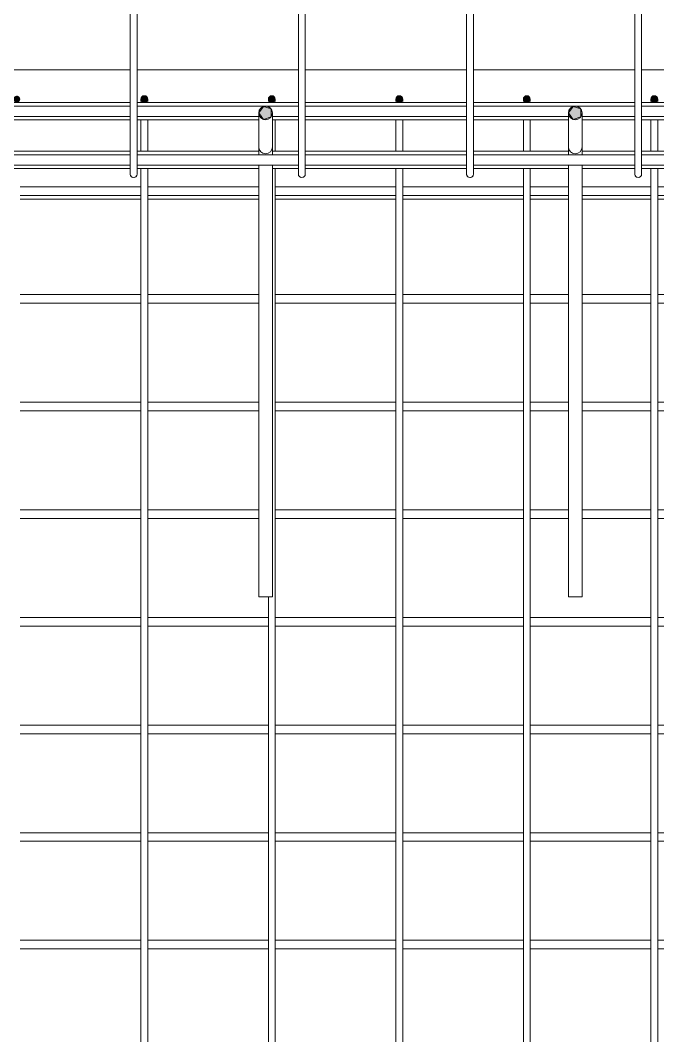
# Model space of a CAD drawing. Header units: millimetres. Extents: x 61914 to 85282, y 2378 to 28606.
# Drawn here: x 64088 to 64829, y 25979 to 27158 of the extents above; entities that cross this region are included whole.
import ezdxf

# ---------------------------------------------------------------- set-up
doc = ezdxf.new("R2010")
doc.units = ezdxf.units.MM
doc.layers.add('A-FLOR', color=192, linetype='Continuous', lineweight=18)
doc.layers.add('S-RBAR', color=171, linetype='Continuous', lineweight=18)

msp = doc.modelspace()

# ---------------------------------------------------------------- hatches: boundary and pattern name
at = {"layer": 'S-RBAR'}
h = msp.add_hatch(color=256, dxfattribs=at)
edge = h.paths.add_edge_path()
edge.add_arc((64083.95168, 27066.39395), 4, 0, 360)
h = msp.add_hatch(color=256, dxfattribs=at)
edge = h.paths.add_edge_path()
edge.add_arc((64232.13349, 27066.39395), 4, 0, 360)
for points in [[(64232.13349, 27062.39395), (64236.13349, 27066.39395), (64232.13349, 27070.39395), (64228.13349, 27066.39395)], [(64380.31531, 27062.39395), (64384.31531, 27066.39395), (64380.31531, 27070.39395), (64376.31531, 27066.39395)], [(64528.49713, 27062.39395), (64532.49713, 27066.39395), (64528.49713, 27070.39395), (64524.49713, 27066.39395)], [(64676.67895, 27062.39395), (64680.67895, 27066.39395), (64676.67895, 27070.39395), (64672.67895, 27066.39395)], [(64824.86077, 27062.39395), (64828.86077, 27066.39395), (64824.86077, 27070.39395), (64820.86077, 27066.39395)], [(64370.57045, 27042.78549), (64379.51472, 27045.69167), (64379.51472, 27055.09623), (64370.57045, 27058.0024), (64365.04259, 27050.39395)], [(64730.57045, 27042.78549), (64739.51472, 27045.69167), (64739.51472, 27055.09623), (64730.57045, 27058.0024), (64725.04259, 27050.39395)]]:
    msp.add_hatch(color=256, dxfattribs=at).paths.add_polyline_path(points)
h = msp.add_hatch(color=256, dxfattribs=at)
edge = h.paths.add_edge_path()
edge.add_arc((64380.31531, 27066.39395), 4, 0, 360)
h = msp.add_hatch(color=256, dxfattribs=at)
edge = h.paths.add_edge_path()
edge.add_arc((64528.49713, 27066.39395), 4, 0, 360)
h = msp.add_hatch(color=256, dxfattribs=at)
edge = h.paths.add_edge_path()
edge.add_arc((64676.67895, 27066.39395), 4, 0, 360)
h = msp.add_hatch(color=256, dxfattribs=at)
edge = h.paths.add_edge_path()
edge.add_arc((64824.86077, 27066.39395), 4, 0, 360)
h = msp.add_hatch(color=256, dxfattribs=at)
edge = h.paths.add_edge_path()
edge.add_arc((64373.04259, 27050.39395), 8, 0, 360)
h = msp.add_hatch(color=256, dxfattribs=at)
edge = h.paths.add_edge_path()
edge.add_arc((64733.04259, 27050.39395), 8, 0, 360)

# ---------------------------------------------------------------- linework, layer by layer
at = {"layer": 'A-FLOR'}
for p, q in [((64215.71183, 27100.39395), (64028.21572, 27100.39395)), ((64411.20795, 27100.39395), (64223.71183, 27100.39395)), ((64606.70406, 27100.39395), (64419.20795, 27100.39395)), ((64802.20017, 27100.39395), (64614.70406, 27100.39395)), ((64997.69628, 27100.39395), (64810.20017, 27100.39395)), ((64087.95168, 26950.39395), (64228.13349, 26950.39395)), ((64236.13349, 26950.39395), (64365.04259, 26950.39395)), ((64384.31531, 26950.39395), (64524.49713, 26950.39395)), ((64532.49713, 26950.39395), (64672.67895, 26950.39395)), ((64680.67895, 26950.39395), (64725.04259, 26950.39395)), ((64741.04259, 26950.39395), (64820.86077, 26950.39395)), ((64828.86077, 26950.39395), (64969.04259, 26950.39395))]:
    msp.add_line(p, q, dxfattribs=at)
at = {"layer": 'S-RBAR'}
for p, q in [((64215.71183, 27520.39395), (64215.71183, 26999.39395)), ((64223.71183, 27520.39395), (64223.71183, 26999.39395)), ((64411.20795, 27520.39395), (64411.20795, 26999.39395)), ((64419.20795, 27520.39395), (64419.20795, 26999.39395)), ((64606.70406, 27520.39395), (64606.70406, 26999.39395)), ((64614.70406, 27520.39395), (64614.70406, 26999.39395)), ((64802.20017, 27520.39395), (64802.20017, 26999.39395)), ((64810.20017, 27520.39395), (64810.20017, 26999.39395)), ((64232.13349, 27070.39395), (64228.13349, 27066.39395)), ((64228.13349, 27066.39395), (64228.13349, 27063.58601)), ((64228.13349, 27066.39395), (64232.13349, 27062.39395)), ((64236.13349, 27066.39395), (64232.13349, 27070.39395)), ((64232.13349, 27062.39395), (64236.13349, 27066.39395)), ((64236.13349, 27066.39395), (64236.13349, 27063.58601)), ((64380.31531, 27070.39395), (64376.31531, 27066.39395)), ((64376.31531, 27066.39395), (64376.31531, 27063.58601)), ((64376.31531, 27066.39395), (64380.31531, 27062.39395)), ((64384.31531, 27066.39395), (64380.31531, 27070.39395)), ((64380.31531, 27062.39395), (64384.31531, 27066.39395)), ((64384.31531, 27066.39395), (64384.31531, 27063.58601)), ((64528.49713, 27070.39395), (64524.49713, 27066.39395)), ((64524.49713, 27066.39395), (64524.49713, 27063.58601)), ((64524.49713, 27066.39395), (64528.49713, 27062.39395)), ((64532.49713, 27066.39395), (64528.49713, 27070.39395)), ((64528.49713, 27062.39395), (64532.49713, 27066.39395)), ((64532.49713, 27066.39395), (64532.49713, 27063.58601)), ((64676.67895, 27070.39395), (64672.67895, 27066.39395)), ((64672.67895, 27066.39395), (64672.67895, 27063.58601)), ((64672.67895, 27066.39395), (64676.67895, 27062.39395)), ((64680.67895, 27066.39395), (64676.67895, 27070.39395)), ((64676.67895, 27062.39395), (64680.67895, 27066.39395)), ((64680.67895, 27066.39395), (64680.67895, 27063.58601)), ((64824.86077, 27070.39395), (64820.86077, 27066.39395)), ((64820.86077, 27066.39395), (64820.86077, 27063.58601)), ((64820.86077, 27066.39395), (64824.86077, 27062.39395)), ((64828.86077, 27066.39395), (64824.86077, 27070.39395)), ((64824.86077, 27062.39395), (64828.86077, 27066.39395)), ((64828.86077, 27066.39395), (64828.86077, 27063.58601)), ((64028.21572, 27062.39395), (64215.71183, 27062.39395)), ((64215.71183, 27058.39395), (64028.21572, 27058.39395)), ((64223.71183, 27062.39395), (64411.20795, 27062.39395)), ((64411.20795, 27058.39395), (64223.71183, 27058.39395)), ((64370.57045, 27058.0024), (64365.04259, 27050.39395)), ((64379.51472, 27055.09623), (64370.57045, 27058.0024)), ((64379.51472, 27045.69167), (64379.51472, 27055.09623)), ((64419.20795, 27062.39395), (64606.70406, 27062.39395)), ((64606.70406, 27058.39395), (64419.20795, 27058.39395)), ((64614.70406, 27062.39395), (64802.20017, 27062.39395)), ((64802.20017, 27058.39395), (64614.70406, 27058.39395)), ((64730.57045, 27058.0024), (64725.04259, 27050.39395)), ((64739.51472, 27055.09623), (64730.57045, 27058.0024)), ((64739.51472, 27045.69167), (64739.51472, 27055.09623)), ((64810.20017, 27062.39395), (64997.69628, 27062.39395)), ((64997.69628, 27058.39395), (64810.20017, 27058.39395)), ((64215.71183, 27046.39395), (64028.21572, 27046.39395)), ((64028.21572, 27042.39395), (64215.71183, 27042.39395)), ((64215.71183, 27046.39395), (64215.71183, 26999.39395)), ((64223.71183, 27046.39395), (64223.71183, 26999.39395)), ((64365.04259, 27046.39395), (64223.71183, 27046.39395)), ((64223.71183, 27042.39395), (64365.04259, 27042.39395)), ((64228.13349, 27042.39395), (64228.13349, 27005.89654)), ((64236.13349, 27042.39395), (64236.13349, 27005.89654)), ((64365.04259, 27050.39395), (64365.04259, 27044.87132)), ((64365.04259, 27050.39395), (64370.57045, 27042.78549)), ((64365.04259, 27044.87132), (64365.04259, 27016.38281)), ((64370.57045, 27042.78549), (64379.51472, 27045.69167)), ((64381.04259, 27050.39395), (64381.04259, 27044.87132)), ((64411.20795, 27046.39395), (64381.04259, 27046.39395)), ((64381.04259, 27044.87132), (64381.04259, 27016.38281)), ((64381.04259, 27042.39395), (64411.20795, 27042.39395)), ((64384.31531, 27042.39395), (64384.31531, 27005.89654)), ((64411.20795, 27046.39395), (64411.20795, 26999.39395)), ((64419.20795, 27046.39395), (64419.20795, 26999.39395)), ((64606.70406, 27046.39395), (64419.20795, 27046.39395)), ((64419.20795, 27042.39395), (64606.70406, 27042.39395)), ((64524.49713, 27042.39395), (64524.49713, 27005.89654)), ((64532.49713, 27042.39395), (64532.49713, 27005.89654)), ((64606.70406, 27046.39395), (64606.70406, 26999.39395)), ((64614.70406, 27046.39395), (64614.70406, 26999.39395)), ((64725.04259, 27046.39395), (64614.70406, 27046.39395)), ((64614.70406, 27042.39395), (64725.04259, 27042.39395)), ((64672.67895, 27042.39395), (64672.67895, 27005.89654)), ((64680.67895, 27042.39395), (64680.67895, 27005.89654)), ((64725.04259, 27050.39395), (64725.04259, 27044.87132)), ((64725.04259, 27050.39395), (64730.57045, 27042.78549)), ((64725.04259, 27044.87132), (64725.04259, 27016.38281)), ((64730.57045, 27042.78549), (64739.51472, 27045.69167)), ((64741.04259, 27050.39395), (64741.04259, 27044.87132)), ((64802.20017, 27046.39395), (64741.04259, 27046.39395)), ((64741.04259, 27044.87132), (64741.04259, 27016.38281)), ((64741.04259, 27042.39395), (64802.20017, 27042.39395)), ((64802.20017, 27046.39395), (64802.20017, 26999.39395)), ((64810.20017, 27046.39395), (64810.20017, 26999.39395)), ((64997.69628, 27046.39395), (64810.20017, 27046.39395)), ((64810.20017, 27042.39395), (64997.69628, 27042.39395)), ((64820.86077, 27042.39395), (64820.86077, 27005.89654)), ((64828.86077, 27042.39395), (64828.86077, 27005.89654)), ((64365.04259, 27010.86017), (64365.04259, 27016.38281)), ((64365.04259, 27010.86017), (64365.04259, 27002.64267)), ((64381.04259, 27010.86017), (64381.04259, 27016.38281)), ((64381.04259, 27010.86017), (64381.04259, 27002.64267)), ((64725.04259, 27010.86017), (64725.04259, 27016.38281)), ((64725.04259, 27010.86017), (64725.04259, 27002.64267)), ((64741.04259, 27010.86017), (64741.04259, 27016.38281)), ((64741.04259, 27010.86017), (64741.04259, 27002.64267)), ((64028.21572, 27005.89654), (64215.71183, 27005.89654)), ((64215.71183, 27001.89654), (64028.21572, 27001.89654)), ((64215.71183, 26985.25181), (64215.71183, 26999.39395)), ((64223.71183, 27005.89654), (64365.04259, 27005.89654)), ((64411.20795, 27001.89654), (64223.71183, 27001.89654)), ((64223.71183, 26979.39395), (64223.71183, 26999.39395)), ((64223.71183, 26979.39395), (64223.71183, 26999.39395)), ((64381.04259, 27005.89654), (64411.20795, 27005.89654)), ((64411.20795, 26985.25181), (64411.20795, 26999.39395)), ((64419.20795, 27005.89654), (64606.70406, 27005.89654)), ((64606.70406, 27001.89654), (64419.20795, 27001.89654)), ((64419.20795, 26979.39395), (64419.20795, 26999.39395)), ((64419.20795, 26979.39395), (64419.20795, 26999.39395)), ((64606.70406, 26985.25181), (64606.70406, 26999.39395)), ((64614.70406, 27005.89654), (64725.04259, 27005.89654)), ((64802.20017, 27001.89654), (64614.70406, 27001.89654)), ((64614.70406, 26979.39395), (64614.70406, 26999.39395)), ((64614.70406, 26979.39395), (64614.70406, 26999.39395)), ((64741.04259, 27005.89654), (64802.20017, 27005.89654)), ((64802.20017, 26985.25181), (64802.20017, 26999.39395)), ((64810.20017, 27005.89654), (64997.69628, 27005.89654)), ((64997.69628, 27001.89654), (64810.20017, 27001.89654)), ((64810.20017, 26979.39395), (64810.20017, 26999.39395)), ((64810.20017, 26979.39395), (64810.20017, 26999.39395)), ((64215.71183, 26989.89654), (64028.21572, 26989.89654)), ((64028.21572, 26985.89654), (64215.71183, 26985.89654)), ((64215.71183, 26979.39395), (64215.71183, 26985.25181)), ((64215.71183, 26979.39395), (64215.71183, 26985.25181)), ((64411.20795, 26989.89654), (64223.71183, 26989.89654)), ((64223.71183, 26985.89654), (64365.04259, 26985.89654)), ((64228.13349, 26985.89654), (64228.13349, 26973.55037)), ((64236.13349, 26985.89654), (64236.13349, 26973.55037)), ((64365.04259, 26989.97999), (64365.04259, 26970.86017)), ((64381.04259, 26989.97999), (64381.04259, 26970.86017)), ((64381.04259, 26985.89654), (64411.20795, 26985.89654)), ((64384.31531, 26985.89654), (64384.31531, 26973.55037)), ((64411.20795, 26979.39395), (64411.20795, 26985.25181)), ((64411.20795, 26979.39395), (64411.20795, 26985.25181)), ((64606.70406, 26989.89654), (64419.20795, 26989.89654)), ((64419.20795, 26985.89654), (64606.70406, 26985.89654)), ((64524.49713, 26985.89654), (64524.49713, 26973.55037)), ((64532.49713, 26985.89654), (64532.49713, 26973.55037)), ((64606.70406, 26979.39395), (64606.70406, 26985.25181)), ((64606.70406, 26979.39395), (64606.70406, 26985.25181)), ((64802.20017, 26989.89654), (64614.70406, 26989.89654)), ((64614.70406, 26985.89654), (64725.04259, 26985.89654)), ((64672.67895, 26985.89654), (64672.67895, 26973.55037)), ((64680.67895, 26985.89654), (64680.67895, 26973.55037)), ((64725.04259, 26989.97999), (64725.04259, 26970.86017)), ((64741.04259, 26989.97999), (64741.04259, 26970.86017)), ((64741.04259, 26985.89654), (64802.20017, 26985.89654)), ((64802.20017, 26979.39395), (64802.20017, 26985.25181)), ((64802.20017, 26979.39395), (64802.20017, 26985.25181)), ((64997.69628, 26989.89654), (64810.20017, 26989.89654)), ((64810.20017, 26985.89654), (64997.69628, 26985.89654)), ((64820.86077, 26985.89654), (64820.86077, 26973.55037)), ((64828.86077, 26985.89654), (64828.86077, 26973.55037)), ((64228.13349, 26973.55037), (64228.13349, 26965.09801)), ((64236.13349, 26973.55037), (64236.13349, 26965.09801)), ((64384.31531, 26973.55037), (64384.31531, 26965.09801)), ((64524.49713, 26973.55037), (64524.49713, 26965.09801)), ((64532.49713, 26973.55037), (64532.49713, 26965.09801)), ((64672.67895, 26973.55037), (64672.67895, 26965.09801)), ((64680.67895, 26973.55037), (64680.67895, 26965.09801)), ((64820.86077, 26973.55037), (64820.86077, 26965.09801)), ((64828.86077, 26973.55037), (64828.86077, 26965.09801)), ((64087.95168, 26964.39395), (64228.13349, 26964.39395)), ((64228.13349, 26965.09801), (64228.13349, 26951.68988)), ((64236.13349, 26965.09801), (64236.13349, 26951.68988)), ((64236.13349, 26964.39395), (64365.04259, 26964.39395)), ((64365.04259, 26970.86017), (64365.04259, 26488.48993)), ((64381.04259, 26970.86017), (64381.04259, 26488.48993)), ((64384.31531, 26965.09801), (64384.31531, 26951.68988)), ((64384.31531, 26964.39395), (64524.49713, 26964.39395)), ((64524.49713, 26965.09801), (64524.49713, 26951.68988)), ((64532.49713, 26965.09801), (64532.49713, 26951.68988)), ((64532.49713, 26964.39395), (64672.67895, 26964.39395)), ((64672.67895, 26965.09801), (64672.67895, 26951.68988)), ((64680.67895, 26965.09801), (64680.67895, 26951.68988)), ((64680.67895, 26964.39395), (64725.04259, 26964.39395)), ((64725.04259, 26970.86017), (64725.04259, 26488.48993)), ((64741.04259, 26970.86017), (64741.04259, 26488.48993)), ((64741.04259, 26964.39395), (64820.86077, 26964.39395)), ((64820.86077, 26965.09801), (64820.86077, 26951.68988)), ((64828.86077, 26965.09801), (64828.86077, 26951.68988)), ((64828.86077, 26964.39395), (64969.04259, 26964.39395)), ((64087.95168, 26954.39395), (64228.13349, 26954.39395)), ((64228.13349, 26943.23752), (64228.13349, 26951.68988)), ((64236.13349, 26954.39395), (64365.04259, 26954.39395)), ((64236.13349, 26943.23752), (64236.13349, 26951.68988)), ((64384.31531, 26954.39395), (64524.49713, 26954.39395)), ((64384.31531, 26943.23752), (64384.31531, 26951.68988)), ((64524.49713, 26943.23752), (64524.49713, 26951.68988)), ((64532.49713, 26954.39395), (64672.67895, 26954.39395)), ((64532.49713, 26943.23752), (64532.49713, 26951.68988)), ((64672.67895, 26943.23752), (64672.67895, 26951.68988)), ((64680.67895, 26954.39395), (64725.04259, 26954.39395)), ((64680.67895, 26943.23752), (64680.67895, 26951.68988)), ((64741.04259, 26954.39395), (64820.86077, 26954.39395)), ((64820.86077, 26943.23752), (64820.86077, 26951.68988)), ((64828.86077, 26954.39395), (64969.04259, 26954.39395)), ((64828.86077, 26943.23752), (64828.86077, 26951.68988)), ((64228.13349, 26943.23752), (64228.13349, 25207.55037)), ((64236.13349, 26943.23752), (64236.13349, 25207.55037)), ((64384.31531, 26943.23752), (64384.31531, 25207.55037)), ((64524.49713, 26943.23752), (64524.49713, 25207.55037)), ((64532.49713, 26943.23752), (64532.49713, 25207.55037)), ((64672.67895, 26943.23752), (64672.67895, 25207.55037)), ((64680.67895, 26943.23752), (64680.67895, 25207.55037)), ((64820.86077, 26943.23752), (64820.86077, 25207.55037)), ((64828.86077, 26943.23752), (64828.86077, 25207.55037)), ((64087.95168, 26839.39395), (64228.13349, 26839.39395)), ((64236.13349, 26839.39395), (64365.04259, 26839.39395)), ((64384.31531, 26839.39395), (64524.49713, 26839.39395)), ((64532.49713, 26839.39395), (64672.67895, 26839.39395)), ((64680.67895, 26839.39395), (64725.04259, 26839.39395)), ((64741.04259, 26839.39395), (64820.86077, 26839.39395)), ((64828.86077, 26839.39395), (64969.04259, 26839.39395)), ((64087.95168, 26829.39395), (64228.13349, 26829.39395)), ((64236.13349, 26829.39395), (64365.04259, 26829.39395)), ((64384.31531, 26829.39395), (64524.49713, 26829.39395)), ((64532.49713, 26829.39395), (64672.67895, 26829.39395)), ((64680.67895, 26829.39395), (64725.04259, 26829.39395)), ((64741.04259, 26829.39395), (64820.86077, 26829.39395)), ((64828.86077, 26829.39395), (64969.04259, 26829.39395)), ((64087.95168, 26714.39395), (64228.13349, 26714.39395)), ((64236.13349, 26714.39395), (64365.04259, 26714.39395)), ((64384.31531, 26714.39395), (64524.49713, 26714.39395)), ((64532.49713, 26714.39395), (64672.67895, 26714.39395)), ((64680.67895, 26714.39395), (64725.04259, 26714.39395)), ((64741.04259, 26714.39395), (64820.86077, 26714.39395)), ((64828.86077, 26714.39395), (64969.04259, 26714.39395)), ((64087.95168, 26704.39395), (64228.13349, 26704.39395)), ((64236.13349, 26704.39395), (64365.04259, 26704.39395)), ((64384.31531, 26704.39395), (64524.49713, 26704.39395)), ((64532.49713, 26704.39395), (64672.67895, 26704.39395)), ((64680.67895, 26704.39395), (64725.04259, 26704.39395)), ((64741.04259, 26704.39395), (64820.86077, 26704.39395)), ((64828.86077, 26704.39395), (64969.04259, 26704.39395)), ((64087.95168, 26589.39395), (64228.13349, 26589.39395)), ((64236.13349, 26589.39395), (64365.04259, 26589.39395)), ((64384.31531, 26589.39395), (64524.49713, 26589.39395)), ((64532.49713, 26589.39395), (64672.67895, 26589.39395)), ((64680.67895, 26589.39395), (64725.04259, 26589.39395)), ((64741.04259, 26589.39395), (64820.86077, 26589.39395)), ((64828.86077, 26589.39395), (64969.04259, 26589.39395)), ((64087.95168, 26579.39395), (64228.13349, 26579.39395)), ((64236.13349, 26579.39395), (64365.04259, 26579.39395)), ((64384.31531, 26579.39395), (64524.49713, 26579.39395)), ((64532.49713, 26579.39395), (64672.67895, 26579.39395)), ((64680.67895, 26579.39395), (64725.04259, 26579.39395)), ((64741.04259, 26579.39395), (64820.86077, 26579.39395)), ((64828.86077, 26579.39395), (64969.04259, 26579.39395)), ((64365.04259, 26488.48993), (64381.04259, 26488.48993)), ((64376.31531, 26488.48993), (64376.31531, 25207.55037)), ((64725.04259, 26488.48993), (64741.04259, 26488.48993)), ((64087.95168, 26464.39395), (64228.13349, 26464.39395)), ((64087.95168, 26454.39395), (64228.13349, 26454.39395)), ((64236.13349, 26464.39395), (64376.31531, 26464.39395)), ((64236.13349, 26454.39395), (64376.31531, 26454.39395)), ((64384.31531, 26464.39395), (64524.49713, 26464.39395)), ((64384.31531, 26454.39395), (64524.49713, 26454.39395)), ((64532.49713, 26464.39395), (64672.67895, 26464.39395)), ((64532.49713, 26454.39395), (64672.67895, 26454.39395)), ((64680.67895, 26464.39395), (64820.86077, 26464.39395)), ((64680.67895, 26454.39395), (64820.86077, 26454.39395)), ((64828.86077, 26464.39395), (64969.04259, 26464.39395)), ((64828.86077, 26454.39395), (64969.04259, 26454.39395)), ((64087.95168, 26339.39395), (64228.13349, 26339.39395)), ((64236.13349, 26339.39395), (64376.31531, 26339.39395)), ((64384.31531, 26339.39395), (64524.49713, 26339.39395)), ((64532.49713, 26339.39395), (64672.67895, 26339.39395)), ((64680.67895, 26339.39395), (64820.86077, 26339.39395)), ((64828.86077, 26339.39395), (64969.04259, 26339.39395)), ((64087.95168, 26329.39395), (64228.13349, 26329.39395)), ((64236.13349, 26329.39395), (64376.31531, 26329.39395)), ((64384.31531, 26329.39395), (64524.49713, 26329.39395)), ((64532.49713, 26329.39395), (64672.67895, 26329.39395)), ((64680.67895, 26329.39395), (64820.86077, 26329.39395)), ((64828.86077, 26329.39395), (64969.04259, 26329.39395)), ((64087.95168, 26214.39395), (64228.13349, 26214.39395)), ((64236.13349, 26214.39395), (64376.31531, 26214.39395)), ((64384.31531, 26214.39395), (64524.49713, 26214.39395)), ((64532.49713, 26214.39395), (64672.67895, 26214.39395)), ((64680.67895, 26214.39395), (64820.86077, 26214.39395)), ((64828.86077, 26214.39395), (64969.04259, 26214.39395)), ((64087.95168, 26204.39395), (64228.13349, 26204.39395)), ((64236.13349, 26204.39395), (64376.31531, 26204.39395)), ((64384.31531, 26204.39395), (64524.49713, 26204.39395)), ((64532.49713, 26204.39395), (64672.67895, 26204.39395)), ((64680.67895, 26204.39395), (64820.86077, 26204.39395)), ((64828.86077, 26204.39395), (64969.04259, 26204.39395)), ((64087.95168, 26089.39395), (64228.13349, 26089.39395)), ((64236.13349, 26089.39395), (64376.31531, 26089.39395)), ((64384.31531, 26089.39395), (64524.49713, 26089.39395)), ((64532.49713, 26089.39395), (64672.67895, 26089.39395)), ((64680.67895, 26089.39395), (64820.86077, 26089.39395)), ((64828.86077, 26089.39395), (64969.04259, 26089.39395)), ((64087.95168, 26079.39395), (64228.13349, 26079.39395)), ((64236.13349, 26079.39395), (64376.31531, 26079.39395)), ((64384.31531, 26079.39395), (64524.49713, 26079.39395)), ((64532.49713, 26079.39395), (64672.67895, 26079.39395)), ((64680.67895, 26079.39395), (64820.86077, 26079.39395)), ((64828.86077, 26079.39395), (64969.04259, 26079.39395))]:
    msp.add_line(p, q, dxfattribs=at)
for centre, radius in [((64232.13349, 27066.39395), 4), ((64380.31531, 27066.39395), 4), ((64528.49713, 27066.39395), 4), ((64676.67895, 27066.39395), 4), ((64824.86077, 27066.39395), 4), ((64373.04259, 27050.39395), 8), ((64733.04259, 27050.39395), 8)]:
    msp.add_circle(centre, radius, dxfattribs=at)
for centre, radius, start, end in [((64232.13349, 27066.39395), 4, 0, 180), ((64380.31531, 27066.39395), 4, 0, 180), ((64528.49713, 27066.39395), 4, 0, 180), ((64676.67895, 27066.39395), 4, 0, 180), ((64824.86077, 27066.39395), 4, 0, 180), ((64373.04259, 27050.39395), 8, 0, 180), ((64733.04259, 27050.39395), 8, 0, 180), ((64373.04259, 27010.86017), 8, 180, 360), ((64733.04259, 27010.86017), 8, 180, 360), ((64219.71183, 26979.39395), 4, 180, 0), ((64219.71183, 26979.39395), 4, 180, 195), ((64219.71183, 26979.39395), 4, 180, 0), ((64219.71183, 26979.39395), 4, 210, 255), ((64219.71183, 26979.39395), 4, 285, 330), ((64415.20795, 26979.39395), 4, 180, 0), ((64415.20795, 26979.39395), 4, 180, 195), ((64415.20795, 26979.39395), 4, 180, 0), ((64415.20795, 26979.39395), 4, 210, 255), ((64415.20795, 26979.39395), 4, 285, 330), ((64610.70406, 26979.39395), 4, 180, 0), ((64610.70406, 26979.39395), 4, 180, 195), ((64610.70406, 26979.39395), 4, 180, 0), ((64610.70406, 26979.39395), 4, 210, 255), ((64610.70406, 26979.39395), 4, 285, 330), ((64806.20017, 26979.39395), 4, 180, 0), ((64806.20017, 26979.39395), 4, 180, 195), ((64806.20017, 26979.39395), 4, 180, 0), ((64806.20017, 26979.39395), 4, 210, 255), ((64806.20017, 26979.39395), 4, 285, 330)]:
    msp.add_arc(centre, radius, start, end, dxfattribs=at)

doc.saveas('drawing.dxf')
